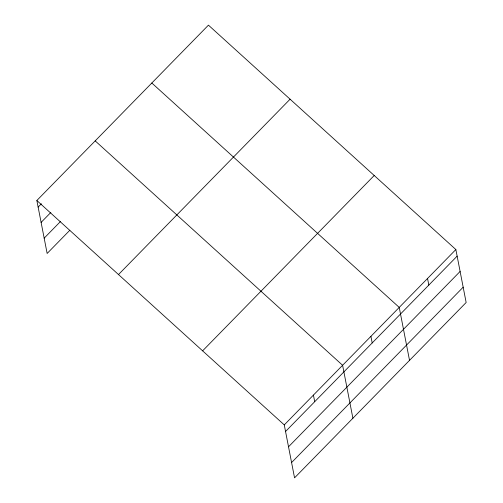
<?xml version="1.0" encoding="UTF-8"?>
<svg xmlns="http://www.w3.org/2000/svg" width="503" height="503" viewBox="0 0 503 503"><rect width="100%" height="100%" fill="white"/><g stroke="black" fill="none" stroke-linecap="round" stroke-linejoin="round"><path stroke-width="0.75" d="M36.851 200.502L208.443 25.15L455.856 249.545L466.149 302.498L294.557 477.85L284.264 424.897L36.851 200.502L47.144 253.455L69.835 230.273M38.134 207.11L41.378 203.797M41.108 222.401L50.834 212.467M44.17 238.164L60.379 221.603M118.494 274.55L290.093 99.198M202.615 350.849L374.213 175.49M284.264 424.897L455.856 249.545M285.547 431.499L457.139 256.146M288.521 446.796L460.113 271.444M291.583 462.553L463.175 287.2M151.818 83.014L399.231 307.408L409.524 360.362M95.193 140.884L342.606 365.279L352.899 418.232M427.544 278.473L428.826 285.082M370.918 336.344L372.201 342.945M313.432 395.088L314.715 401.69"/></g></svg>
